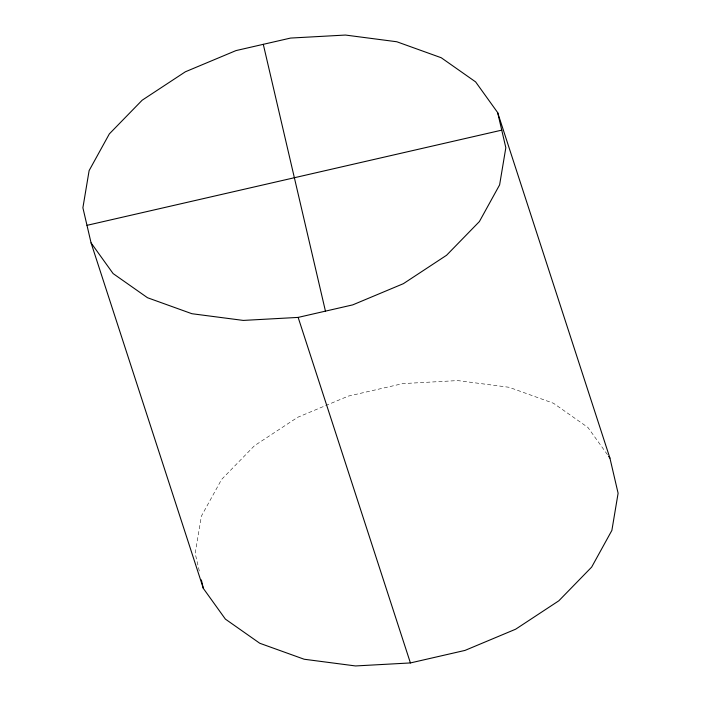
<?xml version="1.0" encoding="UTF-8"?>
<svg xmlns="http://www.w3.org/2000/svg" width="701" height="701" viewBox="0 0 701 701"><rect width="100%" height="100%" fill="white"/><g stroke="black" fill="none" stroke-linecap="round" stroke-linejoin="round"><path stroke-width="0.53" stroke-dasharray="3.5 2.63" d="M607.408 454.598L587.885 427.417L553.492 403.268L509.101 387.285L457.718 380.582L402.856 383.596L348.257 396.126L297.627 417.323L254.428 445.74L221.604 479.44L201.389 516.12L195.167 553.299L199.382 571.394"/><path stroke-width="1.05" d="M86.985 225.336L501.741 130.141M91.077 242.896L113.115 273.583L147.508 297.732L191.899 313.715L243.282 320.418L298.144 317.404L352.743 304.874L403.373 283.677L446.572 255.26L479.396 221.56L499.611 184.88L505.833 147.701L497.657 112.581L475.62 81.894L441.227 57.736L396.827 41.762L345.453 35.05L290.591 38.064L235.983 50.595L185.362 71.791L142.163 100.208L109.338 133.909L89.123 170.597L82.893 207.768L91.077 242.896L203.343 588.419L225.38 619.106L259.773 643.264L304.173 659.238L355.547 665.95L410.409 662.936L465.017 650.405L515.638 629.209L558.837 600.792L591.662 567.091L611.877 530.403L618.107 493.232L609.923 458.103L497.657 112.581M608.661 456.351L609.923 458.103M298.144 317.404L410.409 662.936M263.287 44.329L325.448 311.139M201.362 579.911L203.343 588.419"/></g></svg>
